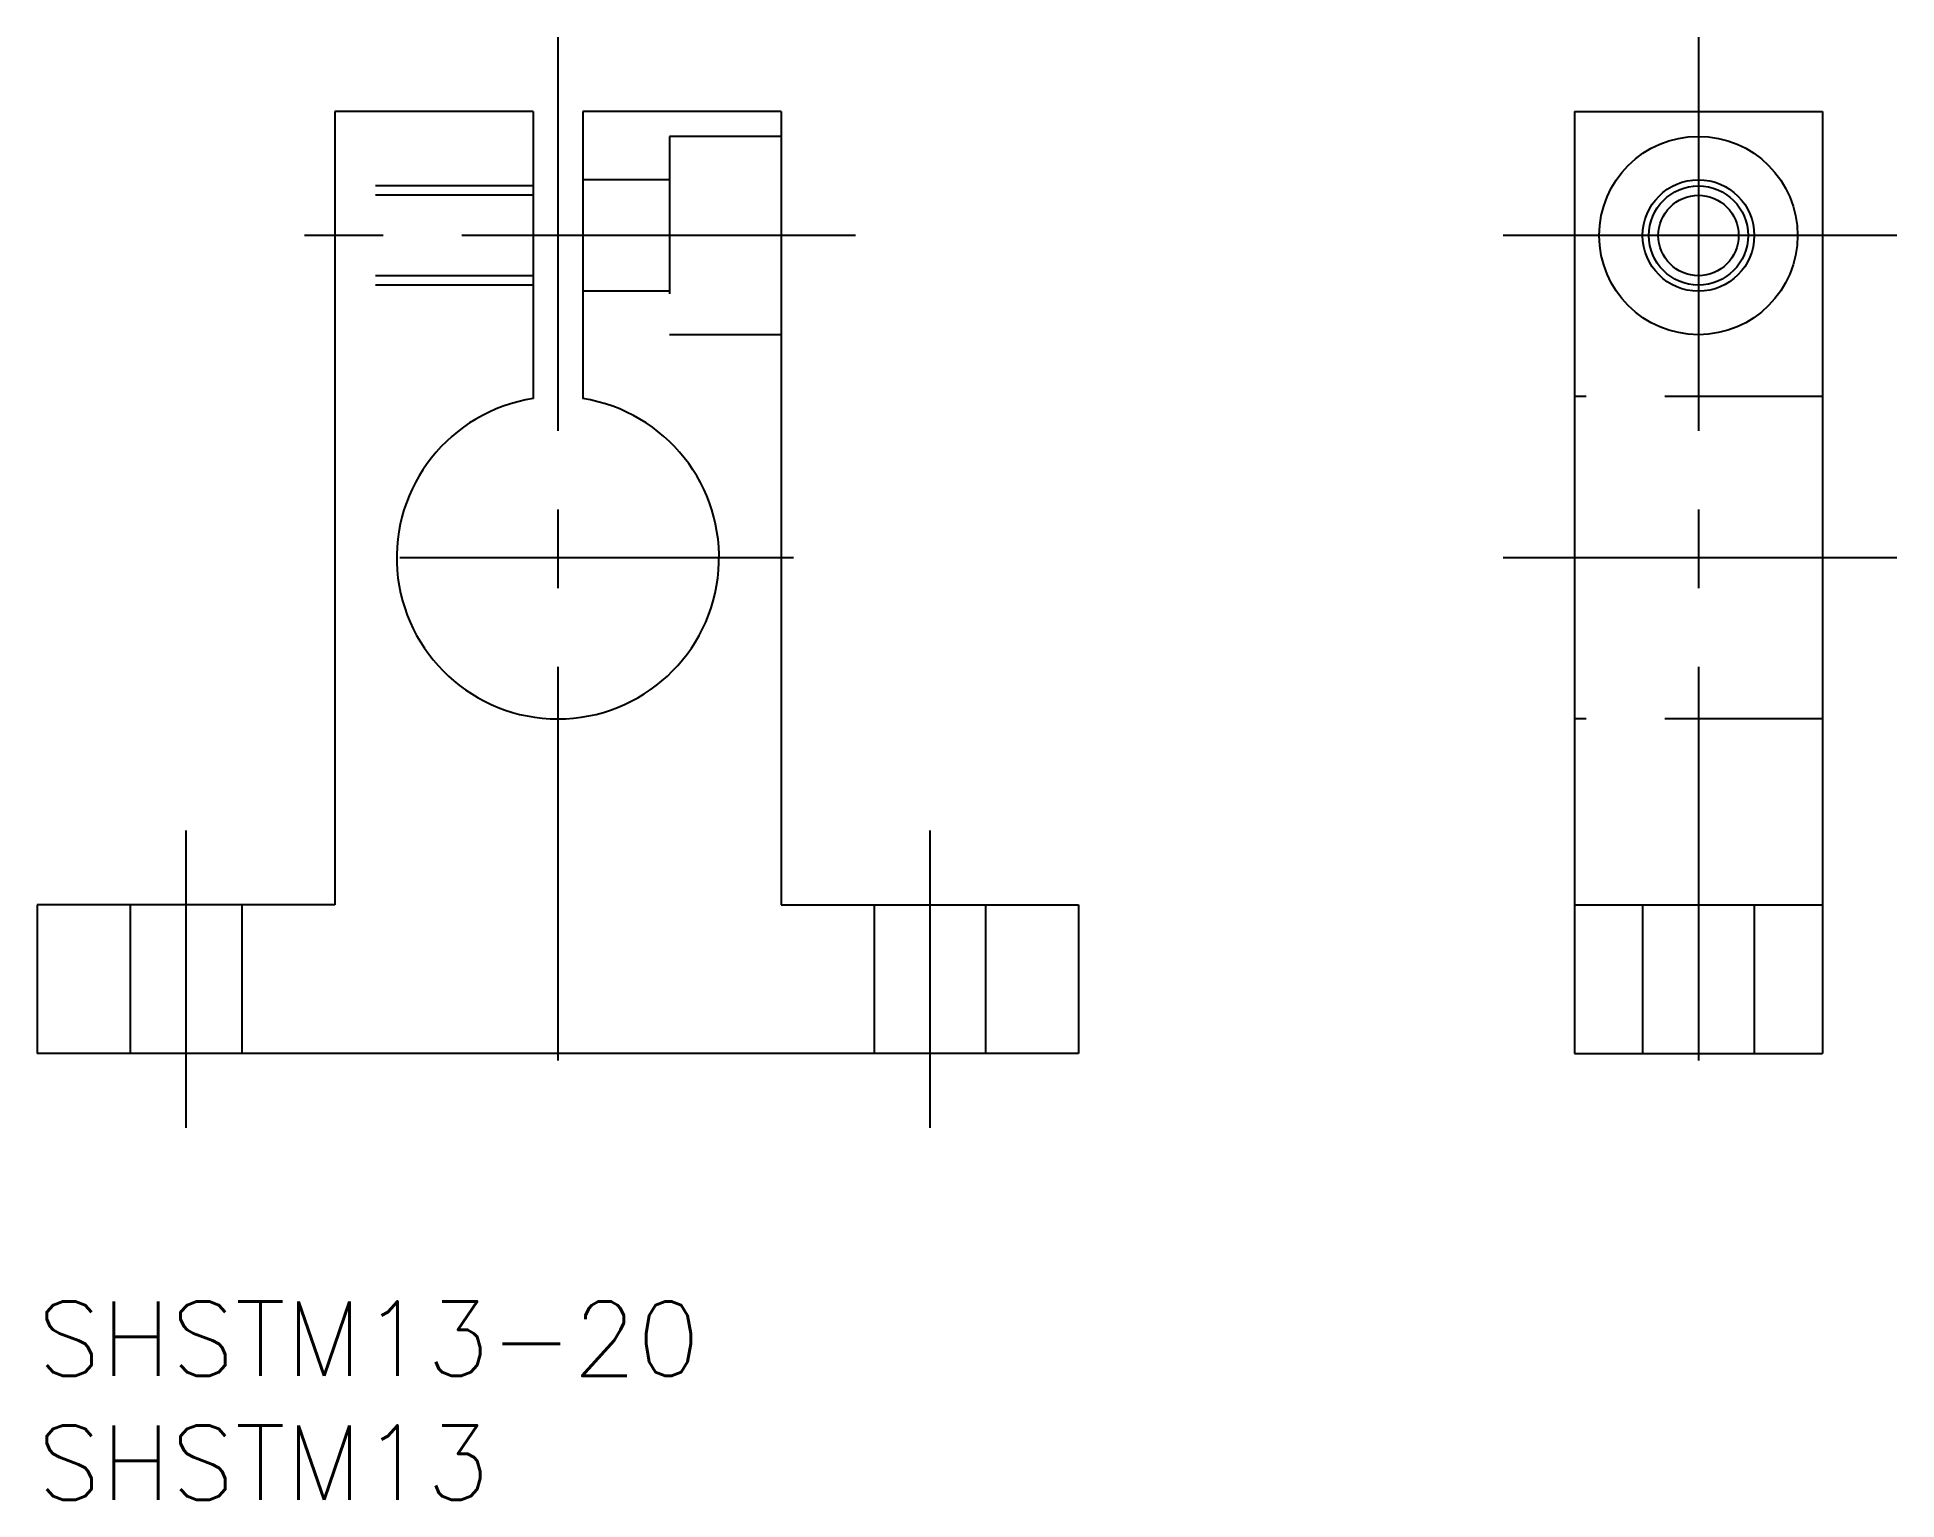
# Model space of a CAD drawing. Extents: x 0 to 75, y -8 to 51.
import ezdxf

# ---------------------------------------------------------------- set-up
doc = ezdxf.new("R2010")
doc.units = 0
doc.header["$LTSCALE"] = 0.5
doc.linetypes.add('CENTER', pattern=[50.8, 31.75, -6.35, 6.35, -6.35])
doc.linetypes.add('DASHED', pattern=[19.05, 12.7, -6.35])
for name, color, linetype in [('MSM_CENTER', 1, 'CENTER'), ('MSM_CONTINUOUS', 7, 'CONTINUOUS'), ('MSM_DASHED', 4, 'DASHED'), ('MSM_NARROW', 5, 'CONTINUOUS'), ('MSM_PART_NUMBER', 7, 'CONTINUOUS')]:
    doc.layers.add(name, color=color, linetype=linetype)
doc.styles.get("Standard").update_dxf_attribs({"font": 'txt.shx', "height": 3, "bigfont": 'bigfont.shx'})

# ---------------------------------------------------------------- blocks, each defined once
blk = doc.blocks.new('*U2')
at = {"layer": 'MSM_PART_NUMBER'}
blk.add_text('SHSTM13-20', height=3, dxfattribs=at).set_placement((0, -3))
blk = doc.blocks.new('*U3')
at = {"layer": 'MSM_PART_NUMBER'}
blk.add_text('SHSTM13', height=3, dxfattribs=at).set_placement((0, -8))

msp = doc.modelspace()

# ---------------------------------------------------------------- linework, layer by layer
at = {"layer": 'MSM_CENTER'}
for p, q in [((21, 51), (21, 7)), ((67, 51), (67, 7.861)), ((33.001, 43), (9, 43)), ((75, 43), (59, 43)), ((30.5, 30), (11.5, 30)), ((75, 30), (59, 30)), ((6, 19), (6, 7)), ((36, 19), (36, 7))]:
    msp.add_line(p, q, dxfattribs=at)
at = {"layer": 'MSM_CONTINUOUS'}
for p, q in [((12, 48), (12, 16)), ((20, 48), (12, 48)), ((20, 48), (20, 36.423)), ((22, 48), (22, 36.423)), ((30, 48), (22, 48)), ((30, 48), (30, 16)), ((62, 48), (62, 10)), ((62, 48), (72, 48)), ((72, 48), (72, 10)), ((0, 16), (0, 10)), ((12, 16), (0, 16)), ((30, 16), (42, 16)), ((42, 16), (42, 10)), ((62, 16), (72, 16)), ((0, 13), (0, 13)), ((42, 10), (0, 10)), ((62, 10), (72, 10))]:
    msp.add_line(p, q, dxfattribs=at)
for radius in [4, 2.25, 1.621]:
    msp.add_circle((67, 43), radius, dxfattribs=at)
msp.add_arc((21, 30), 6.5, 98.84988, 81.15012, dxfattribs=at)
at = {"layer": 'MSM_DASHED'}
for p, q in [((25.5, 47), (25.5, 39)), ((30, 47), (25.5, 47)), ((20, 45), (12, 45)), ((25.5, 45.25), (22, 45.25)), ((20, 44.621), (12, 44.621)), ((20, 41.379), (12, 41.379)), ((20, 41), (12, 41)), ((25.5, 40.75), (22, 40.75)), ((30, 39), (25.5, 39)), ((72, 36.5), (62, 36.5)), ((72, 23.5), (62, 23.5)), ((3.75, 16), (3.75, 10)), ((8.25, 16), (8.25, 10)), ((33.75, 16), (33.75, 10)), ((38.25, 16), (38.25, 10)), ((64.75, 16), (64.75, 10)), ((69.25, 16), (69.25, 10))]:
    msp.add_line(p, q, dxfattribs=at)
at = {"layer": 'MSM_NARROW'}
msp.add_circle((67, 43), 2, dxfattribs=at)

# ---------------------------------------------------------------- block references
at = {"layer": 'MSM_CONTINUOUS'}
for name in ['*U2', '*U3']:
    msp.add_blockref(name, (0, 0), dxfattribs=at)

doc.saveas('drawing.dxf')
